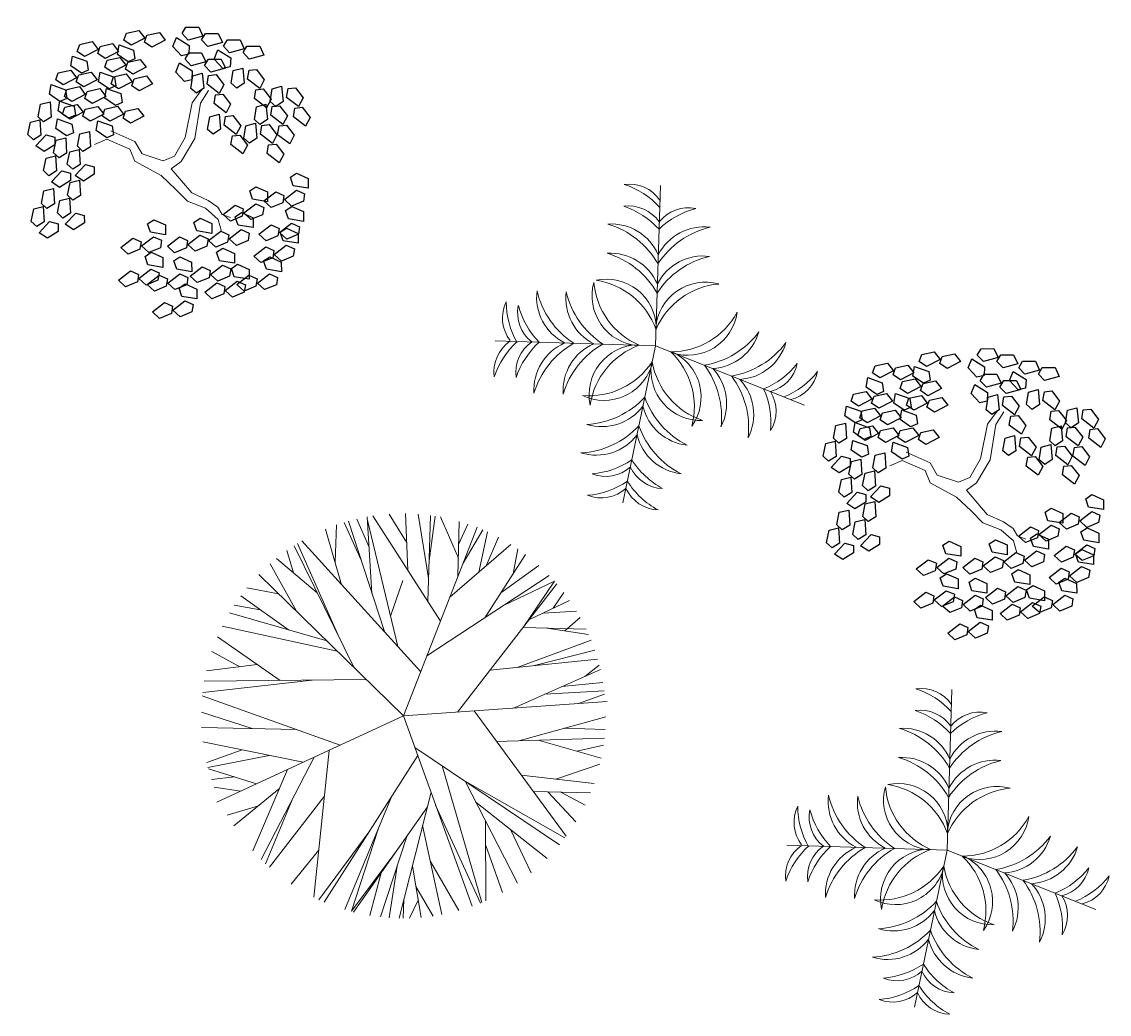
# Model space of a CAD drawing. Header units: millimetres. Extents: x 997 to 4249, y 599 to 1440.
# Drawn here: x 1345.55 to 1366.24, y 910.15 to 929.02 of the extents above; entities that cross this region are included whole.
import ezdxf

# ---------------------------------------------------------------- set-up
doc = ezdxf.new("R2010")
doc.units = ezdxf.units.MM
doc.linetypes.add('Continuo', pattern=[0])
doc.layers.add('cercas existentes', color=18, linetype='Continuous')
doc.layers.add('taludes', color=9, linetype='Continuous')

# ---------------------------------------------------------------- blocks, each defined once
blk = doc.blocks.new('L', base_point=(1.3683, 0.5913))
at = {"linetype": 'Continuo'}
for p, q in [((1.2809, 0.65), (1.3117, 0.675)), ((1.3117, 0.675), (1.3419, 0.6213)), ((1.2937, 0.5998), (1.2809, 0.65)), ((1.3419, 0.6213), (1.3225, 0.5909)), ((1.2753, 0.5668), (1.3061, 0.5917)), ((1.3225, 0.5909), (1.2937, 0.5998)), ((1.3061, 0.5917), (1.3362, 0.538)), ((1.2881, 0.5166), (1.2753, 0.5668)), ((1.3362, 0.538), (1.3169, 0.5076)), ((1.337, 0.4891), (1.3557, 0.5478)), ((1.3557, 0.5478), (1.3911, 0.5544)), ((1.3911, 0.5544), (1.4042, 0.5272)), ((1.3169, 0.5076), (1.2881, 0.5166)), ((1.3763, 0.4836), (1.337, 0.4891)), ((1.4042, 0.5272), (1.3763, 0.4836))]:
    blk.add_line(p, q, dxfattribs=at)
blk = doc.blocks.new('gtfoods1')
at = {"layer": 'taludes', "linetype": 'Continuo', "lineweight": 5, "extrusion": (-0.012368, -0.016489, 0.999788)}
for p, q in [((-575.662, 266.558, 12.097), (-575.481, 266.808, 12.103)), ((-575.503, 266.553, 12.099), (-575.351, 266.791, 12.104)), ((-575.799, 265.901, 12.084), (-575.662, 266.558, 12.097)), ((-575.611, 265.881, 12.086), (-575.503, 266.553, 12.099)), ((-577.289, 265.867, 12.065), (-577.524, 265.767, 12.061)), ((-576.847, 265.678, 12.068), (-577.289, 265.867, 12.065)), ((-576.755, 265.823, 12.071), (-577.212, 266.026, 12.069)), ((-575.998, 265.543, 12.076), (-575.799, 265.901, 12.084)), ((-575.871, 265.444, 12.076), (-575.611, 265.881, 12.086)), ((-576.753, 265.445, 12.065), (-576.847, 265.678, 12.068)), ((-576.618, 265.589, 12.069), (-576.755, 265.823, 12.071)), ((-576.255, 265.173, 12.067), (-576.753, 265.445, 12.065)), ((-576.217, 265.455, 12.072), (-576.618, 265.589, 12.069)), ((-576.217, 265.455, 12.072), (-575.998, 265.543, 12.076)), ((-576.063, 265.302, 12.071), (-575.871, 265.444, 12.076)), ((-576.063, 265.302, 12.071), (-575.672, 264.844, 12.068)), ((-576.255, 265.173, 12.067), (-575.974, 264.908, 12.066)), ((-575.974, 264.908, 12.066), (-575.75, 264.685, 12.065)), ((-575.672, 264.844, 12.068), (-575.359, 264.699, 12.07)), ((-575.75, 264.685, 12.065), (-575.407, 264.552, 12.067)), ((-575.359, 264.699, 12.07), (-575.175, 264.572, 12.07)), ((-575.407, 264.552, 12.067), (-575.168, 264.342, 12.066)), ((-575.175, 264.572, 12.07), (-575.092, 264.434, 12.069)), ((-575.092, 264.434, 12.069), (-574.935, 264.375, 12.07)), ((-575.168, 264.342, 12.066), (-575.103, 264.111, 12.063)), ((-560.533, 260.447, 12.097), (-560.351, 260.697, 12.103)), ((-560.374, 260.442, 12.099), (-560.222, 260.68, 12.104)), ((-560.669, 259.79, 12.084), (-560.533, 260.447, 12.097)), ((-560.481, 259.77, 12.086), (-560.374, 260.442, 12.099)), ((-561.626, 259.712, 12.071), (-562.082, 259.915, 12.069)), ((-562.159, 259.756, 12.065), (-562.394, 259.655, 12.061)), ((-561.717, 259.567, 12.068), (-562.159, 259.756, 12.065)), ((-561.489, 259.478, 12.069), (-561.626, 259.712, 12.071)), ((-560.868, 259.432, 12.076), (-560.669, 259.79, 12.084)), ((-560.741, 259.333, 12.076), (-560.481, 259.77, 12.086)), ((-561.623, 259.334, 12.065), (-561.717, 259.567, 12.068)), ((-561.088, 259.344, 12.072), (-561.489, 259.478, 12.069)), ((-561.088, 259.344, 12.072), (-560.868, 259.432, 12.076)), ((-561.126, 259.062, 12.067), (-561.623, 259.334, 12.065)), ((-560.933, 259.191, 12.071), (-560.741, 259.333, 12.076)), ((-561.126, 259.062, 12.067), (-560.845, 258.797, 12.066)), ((-560.933, 259.191, 12.071), (-560.543, 258.733, 12.068)), ((-560.845, 258.797, 12.066), (-560.62, 258.574, 12.065)), ((-560.543, 258.733, 12.068), (-560.229, 258.588, 12.07)), ((-560.62, 258.574, 12.065), (-560.277, 258.441, 12.067)), ((-560.277, 258.441, 12.067), (-560.038, 258.231, 12.066)), ((-560.229, 258.588, 12.07), (-560.045, 258.461, 12.07)), ((-560.045, 258.461, 12.07), (-559.963, 258.323, 12.069)), ((-560.038, 258.231, 12.066), (-559.973, 258, 12.063)), ((-559.963, 258.323, 12.069), (-559.806, 258.264, 12.07))]:
    blk.add_line(p, q, dxfattribs=at)
at = {"layer": 'taludes', "linetype": 'Continuous', "lineweight": 5}
for p, q in [((-566.757, 264.988, 12.071), (-566.85, 261.939, 12.071)), ((-569.899, 262.031, 12.071), (-566.85, 261.939, 12.071)), ((-567.47, 258.952, 12.071), (-566.85, 261.939, 12.071)), ((-564.016, 260.81, 12.071), (-566.85, 261.939, 12.071)), ((-561.211, 255.401, 12.071), (-561.304, 252.351, 12.071)), ((-564.353, 252.444, 12.071), (-561.304, 252.351, 12.071)), ((-561.924, 249.364, 12.071), (-561.304, 252.351, 12.071)), ((-558.47, 251.222, 12.071), (-561.304, 252.351, 12.071))]:
    blk.add_line(p, q, dxfattribs=at)
at = {"layer": 'taludes', "lineweight": 5, "extrusion": (-0.01642, -0.01246, 0.999788)}
for p, q in [((-572.008, 256.503, 12.089), (-572.69, 258.602, 12.104)), ((-572.299, 258.112, 12.104), (-572.532, 258.643, 12.107)), ((-572.245, 257.231, 12.094), (-572.334, 258.685, 12.111)), ((-571.751, 256.22, 12.09), (-572.332, 258.65, 12.11)), ((-570.941, 256.7, 12.109), (-572.224, 258.704, 12.113)), ((-571.584, 258.207, 12.117), (-571.913, 258.738, 12.118)), ((-571.56, 257.667, 12.111), (-571.608, 258.747, 12.124)), ((-571.166, 257.521, 12.116), (-571.365, 258.737, 12.127)), ((-571.18, 257.073, 12.11), (-571.129, 258.713, 12.131)), ((-571.156, 257.85, 12.12), (-571.038, 258.7, 12.132)), ((-570.6, 257.901, 12.13), (-570.94, 258.683, 12.134)), ((-572.82, 257.396, 12.087), (-573.127, 258.45, 12.095)), ((-572.945, 257.827, 12.09), (-572.916, 258.531, 12.099)), ((-572.449, 257.861, 12.099), (-572.773, 258.578, 12.102)), ((-571.643, 254.9, 12.075), (-570.242, 258.491, 12.143)), ((-570.607, 257.556, 12.125), (-570.586, 258.599, 12.138)), ((-570.595, 258.16, 12.133), (-570.418, 258.547, 12.141)), ((-570.511, 257.803, 12.13), (-570.134, 258.439, 12.144)), ((-570.208, 257.637, 12.133), (-570.047, 258.401, 12.145)), ((-571.315, 255.74, 12.091), (-573.575, 258.228, 12.085)), ((-570.07, 257.757, 12.136), (-569.836, 258.297, 12.147)), ((-573.733, 257.621, 12.075), (-573.862, 258.044, 12.078)), ((-572.583, 255.818, 12.071), (-573.722, 258.137, 12.081)), ((-572.894, 256.45, 12.074), (-573.659, 258.177, 12.083)), ((-570.762, 257.159, 12.118), (-569.602, 258.161, 12.149)), ((-569.558, 257.602, 12.143), (-569.47, 258.075, 12.15)), ((-573.682, 256.89, 12.066), (-574.177, 257.795, 12.069)), ((-573.283, 257.242, 12.077), (-574.059, 257.895, 12.073)), ((-570.099, 256.765, 12.124), (-569.321, 257.967, 12.151)), ((-571.643, 254.9, 12.075), (-574.396, 257.588, 12.063)), ((-571.197, 256.043, 12.097), (-568.875, 257.571, 12.154)), ((-569.79, 257.243, 12.135), (-569.069, 257.759, 12.153)), ((-571.889, 256.795, 12.095), (-571.658, 257.473, 12.107)), ((-570.615, 254.973, 12.093), (-568.728, 257.41, 12.154)), ((-569.731, 257.008, 12.133), (-568.774, 257.463, 12.154)), ((-568.774, 257.463, 12.154), (-569.369, 256.582, 12.133)), ((-573.831, 256.536, 12.059), (-574.741, 257.182, 12.053)), ((-574.021, 257.221, 12.065), (-574.621, 257.336, 12.056)), ((-568.796, 256.947, 12.147), (-568.594, 257.246, 12.154)), ((-574.372, 256.92, 12.055), (-574.864, 257.005, 12.048)), ((-569.257, 256.726, 12.137), (-568.484, 257.096, 12.154)), ((-573.104, 256.326, 12.069), (-574.954, 256.859, 12.045)), ((-568.988, 256.855, 12.143), (-568.354, 256.895, 12.154)), ((-568.577, 256.518, 12.146), (-568.282, 256.771, 12.154)), ((-572.904, 256.132, 12.07), (-575.092, 256.605, 12.04)), ((-569.369, 256.582, 12.133), (-568.167, 256.548, 12.153)), ((-568.914, 256.569, 12.141), (-568.122, 256.449, 12.152)), ((-573.987, 255.574, 12.045), (-575.184, 256.403, 12.036)), ((-569.484, 255.823, 12.122), (-568.075, 256.338, 12.152)), ((-574.756, 255.837, 12.036), (-575.289, 256.128, 12.03)), ((-569.149, 255.857, 12.128), (-568.006, 256.154, 12.15)), ((-569.997, 255.772, 12.113), (-567.95, 255.977, 12.149)), ((-574.425, 255.878, 12.041), (-575.393, 255.758, 12.024)), ((-569.551, 255.049, 12.111), (-567.898, 255.782, 12.147)), ((-568.192, 255.652, 12.141), (-567.92, 255.868, 12.148)), ((-573.381, 255.581, 12.055), (-575.464, 255.346, 12.018)), ((-572.351, 255.591, 12.072), (-575.433, 255.559, 12.021)), ((-568.632, 255.457, 12.131), (-567.849, 255.537, 12.145)), ((-568.953, 255.314, 12.124), (-567.825, 255.376, 12.144)), ((-568.313, 255.136, 12.133), (-567.818, 255.316, 12.143)), ((-572.846, 254.345, 12.048), (-575.471, 255.285, 12.017)), ((-571.643, 254.9, 12.075), (-567.768, 255.175, 12.142)), ((-574.523, 254.661, 12.025), (-575.489, 254.97, 12.013)), ((-571.643, 254.9, 12.075), (-575.197, 253.26, 11.996)), ((-571.643, 254.9, 12.075), (-570.337, 251.281, 12.051)), ((-570.3, 254.996, 12.098), (-568.549, 252.613, 12.097)), ((-569.452, 254.428, 12.105), (-567.796, 254.885, 12.138)), ((-573.675, 254.642, 12.038), (-575.484, 254.682, 12.009)), ((-569.873, 254.415, 12.098), (-567.819, 254.478, 12.133)), ((-568.578, 254.669, 12.122), (-567.804, 254.641, 12.135)), ((-573.552, 254.019, 12.033), (-575.458, 254.409, 12.006)), ((-571.428, 254.303, 12.071), (-568.676, 252.451, 12.093)), ((-569.08, 254.439, 12.111), (-567.88, 254.1, 12.127)), ((-568.347, 254.232, 12.121), (-567.836, 254.346, 12.131)), ((-574.711, 254.256, 12.017), (-575.386, 254.012, 12.002)), ((-574.198, 254.151, 12.024), (-575.364, 253.923, 12.002)), ((-573.346, 254.115, 12.037), (-574.352, 252.169, 11.996)), ((-573.06, 254.246, 12.044), (-573.35, 251.453, 12.004)), ((-571.371, 254.146, 12.07), (-573.152, 251.361, 12.006)), ((-574.44, 253.609, 12.013), (-575.356, 253.894, 12.001)), ((-573.848, 253.883, 12.026), (-574.511, 252.336, 11.996)), ((-570.905, 253.952, 12.075), (-570.156, 251.351, 12.055)), ((-568.743, 253.699, 12.108), (-567.906, 253.984, 12.125)), ((-574.859, 253.74, 12.008), (-575.295, 253.691, 12)), ((-570.469, 253.658, 12.079), (-568.572, 252.583, 12.097)), ((-570.469, 253.658, 12.079), (-569.475, 251.722, 12.071)), ((-569.403, 253.776, 12.098), (-568.017, 253.615, 12.119)), ((-574.745, 253.469, 12.006), (-575.244, 253.547, 11.999)), ((-574.004, 253.518, 12.019), (-574.873, 252.812, 11.996)), ((-571.12, 253.452, 12.066), (-571.725, 251.054, 12.026)), ((-569.175, 253.465, 12.098), (-568.085, 253.436, 12.115)), ((-568.899, 253.458, 12.102), (-568.365, 252.886, 12.104)), ((-568.653, 253.451, 12.106), (-568.188, 253.207, 12.111)), ((-573.763, 253.308, 12.02), (-574.266, 252.086, 11.997)), ((-573.151, 253.369, 12.031), (-574.195, 252.022, 11.997)), ((-571.873, 253.361, 12.052), (-572.762, 251.219, 12.011)), ((-570.267, 253.264, 12.077), (-568.909, 252.193, 12.086)), ((-574.418, 253.182, 12.008), (-574.995, 253.013, 11.996)), ((-571.19, 253.175, 12.061), (-572.592, 251.172, 12.013)), ((-571.032, 253.207, 12.064), (-570.176, 251.343, 12.055)), ((-571.281, 252.816, 12.055), (-570.912, 251.123, 12.04)), ((-570.081, 252.902, 12.076), (-570.077, 251.386, 12.057)), ((-572.285, 252.716, 12.037), (-573.255, 251.407, 12.005)), ((-572.127, 252.75, 12.04), (-572.634, 251.191, 12.013)), ((-571.573, 252.629, 12.048), (-572.081, 251.078, 12.02)), ((-569.606, 252.743, 12.082), (-569.213, 251.917, 12.078)), ((-570.08, 252.438, 12.07), (-569.76, 251.545, 12.064)), ((-573.258, 252.34, 12.017), (-573.783, 251.704, 12)), ((-571.807, 252.294, 12.04), (-572.634, 251.191, 12.013)), ((-571.765, 252.043, 12.037), (-571.918, 251.063, 12.023)), ((-571.475, 252.045, 12.042), (-571.31, 251.067, 12.033)), ((-571.132, 252.134, 12.049), (-570.588, 251.2, 12.046)), ((-572.071, 251.917, 12.031), (-572.283, 251.107, 12.017)), ((-571.41, 251.656, 12.038), (-571.078, 251.095, 12.037)), ((-571.634, 251.414, 12.032), (-571.647, 251.053, 12.027)), ((-571.366, 251.396, 12.036), (-571.527, 251.055, 12.029))]:
    blk.add_line(p, q, dxfattribs=at)
at = {"layer": 'taludes', "linetype": 'Continuous', "lineweight": 5}
for centre, radius, start, end in [((-567.346, 264.309, 12.071), 0.704, 34.5568, 97.8912), ((-567.941, 263.502, 12.071), 1.585, 42.3431, 71.6462), ((-567.358, 263.893, 12.071), 0.704, 34.5568, 97.8912), ((-567.954, 263.086, 12.071), 1.585, 42.3431, 71.6462), ((-565.678, 263.017, 12.071), 1.585, 104.8875, 134.1905), ((-566.224, 263.858, 12.071), 0.704, 78.6425, 141.9769), ((-567.692, 263.279, 12.071), 0.975, 23.5157, 93.6605), ((-568.223, 262.686, 12.071), 1.635, 29.638, 73.3034), ((-565.433, 262.602, 12.071), 1.635, 103.2303, 146.8956), ((-565.928, 263.225, 12.071), 0.975, 82.8731, 153.0179), ((-567.708, 262.724, 12.071), 0.975, 23.5157, 93.6605), ((-568.24, 262.131, 12.071), 1.635, 29.638, 73.3034), ((-565.45, 262.047, 12.071), 1.635, 103.2303, 146.8956), ((-565.945, 262.671, 12.071), 0.975, 82.8731, 153.0179), ((-567.782, 262.253, 12.071), 0.951, 1.6928, 101.9014), ((-568.192, 261.761, 12.071), 1.438, 19.9333, 81.4546), ((-568.136, 262.861, 12.071), 0.975, 172.8731, 243.0179), ((-567.512, 263.356, 12.071), 1.635, 193.2303, 236.8956), ((-567.581, 262.844, 12.071), 0.975, 172.8731, 243.0179), ((-566.957, 263.339, 12.071), 1.635, 193.2303, 236.8956), ((-567.106, 262.889, 12.071), 0.951, 164.6323, 264.8409), ((-566.59, 263.269, 12.071), 1.438, 185.079, 246.6004), ((-565.899, 262.196, 12.071), 0.951, 74.6323, 174.8409), ((-565.52, 261.68, 12.071), 1.438, 95.079, 156.6004), ((-569.057, 262.465, 12.071), 0.704, 154.0494, 217.3837), ((-568.105, 262.781, 12.071), 1.585, 180.2943, 209.5974), ((-568.769, 262.565, 12.071), 0.704, 168.6425, 231.9769), ((-567.927, 263.111, 12.071), 1.585, 194.8875, 224.1905), ((-566.558, 263.262, 12.071), 1.438, 269.9333, 331.4546), ((-566.236, 262.709, 12.071), 0.951, 251.6928, 351.9014), ((-566.193, 263.18, 12.071), 1.635, 279.638, 323.3034), ((-565.818, 262.478, 12.071), 0.975, 273.5157, 343.6605), ((-569.219, 261.443, 12.071), 0.704, 124.5568, 187.8912), ((-568.412, 260.847, 12.071), 1.585, 132.3431, 161.6462), ((-568.803, 261.431, 12.071), 0.704, 124.5568, 187.8912), ((-567.996, 260.835, 12.071), 1.585, 132.3431, 161.6462), ((-568.189, 261.097, 12.071), 0.975, 113.5157, 183.6605), ((-567.596, 260.565, 12.071), 1.635, 119.638, 163.3034), ((-567.634, 261.081, 12.071), 0.975, 113.5157, 183.6605), ((-567.042, 260.549, 12.071), 1.635, 119.638, 163.3034), ((-567.163, 261.006, 12.071), 0.951, 91.6928, 191.9014), ((-566.671, 260.597, 12.071), 1.438, 109.9333, 171.4546), ((-565.678, 262.975, 12.071), 1.635, 279.638, 323.3034), ((-565.303, 262.272, 12.071), 0.975, 273.5157, 343.6605), ((-567.548, 260.779, 12.071), 1.438, 345.079, 46.6004), ((-566.933, 260.959, 12.071), 0.951, 324.6323, 64.8409), ((-568.114, 262.425, 12.071), 1.438, 265.079, 326.6004), ((-567.83, 261.851, 12.071), 0.951, 244.6323, 344.8409), ((-565.985, 261.468, 12.071), 0.951, 171.6928, 271.9014), ((-565.496, 261.882, 12.071), 1.438, 189.9333, 251.4546), ((-567.227, 260.587, 12.071), 1.635, 353.2303, 36.8956), ((-566.472, 260.839, 12.071), 0.975, 332.8731, 43.0179), ((-565.395, 262.585, 12.071), 1.585, 292.3431, 321.6462), ((-564.84, 261.749, 12.071), 0.704, 284.5568, 347.8912), ((-566.712, 260.382, 12.071), 1.635, 353.2303, 36.8956), ((-565.956, 260.633, 12.071), 0.975, 332.8731, 43.0179), ((-565.008, 262.431, 12.071), 1.585, 292.3431, 321.6462), ((-564.454, 261.595, 12.071), 0.704, 284.5568, 347.8912), ((-566.238, 260.47, 12.071), 1.585, 354.8875, 24.1905), ((-568.247, 262.076, 12.071), 1.635, 273.2303, 316.8956), ((-565.513, 261.508, 12.071), 1.635, 199.638, 243.3034), ((-565.26, 260.695, 12.071), 0.704, 328.6425, 31.9769), ((-567.867, 261.376, 12.071), 0.975, 252.8731, 323.0179), ((-566.14, 261.017, 12.071), 0.975, 193.5157, 263.6605), ((-568.36, 261.533, 12.071), 1.635, 273.2303, 316.8956), ((-565.626, 260.965, 12.071), 1.635, 199.638, 243.3034), ((-567.98, 260.833, 12.071), 0.975, 252.8731, 323.0179), ((-566.253, 260.474, 12.071), 0.975, 193.5157, 263.6605), ((-568.191, 261.081, 12.071), 1.585, 274.8875, 304.1905), ((-565.961, 260.618, 12.071), 1.585, 212.3431, 241.6462), ((-567.799, 260.158, 12.071), 0.704, 248.6425, 311.9769), ((-566.688, 259.927, 12.071), 0.704, 204.5568, 267.8912), ((-568.275, 260.674, 12.071), 1.585, 274.8875, 304.1905), ((-567.884, 259.751, 12.071), 0.704, 248.6425, 311.9769), ((-566.772, 259.52, 12.071), 0.704, 204.5568, 267.8912), ((-566.046, 260.211, 12.071), 1.585, 212.3431, 241.6462), ((-561.8, 254.721, 12.071), 0.704, 34.5568, 97.8912), ((-562.395, 253.914, 12.071), 1.585, 42.3431, 71.6462), ((-561.812, 254.305, 12.071), 0.704, 34.5568, 97.8912), ((-562.408, 253.498, 12.071), 1.585, 42.3431, 71.6462), ((-560.132, 253.429, 12.071), 1.585, 104.8875, 134.1905), ((-560.678, 254.27, 12.071), 0.704, 78.6425, 141.9769), ((-562.145, 253.691, 12.071), 0.975, 23.5157, 93.6605), ((-562.677, 253.098, 12.071), 1.635, 29.638, 73.3034), ((-559.887, 253.014, 12.071), 1.635, 103.2303, 146.8956), ((-560.382, 253.638, 12.071), 0.975, 82.8731, 153.0179), ((-562.162, 253.136, 12.071), 0.975, 23.5157, 93.6605), ((-562.694, 252.544, 12.071), 1.635, 29.638, 73.3034), ((-560.399, 253.083, 12.071), 0.975, 82.8731, 153.0179), ((-559.904, 252.459, 12.071), 1.635, 103.2303, 146.8956), ((-561.56, 253.302, 12.071), 0.951, 164.6323, 264.8409), ((-561.044, 253.681, 12.071), 1.438, 185.079, 246.6004), ((-562.236, 252.665, 12.071), 0.951, 1.6928, 101.9014), ((-562.646, 252.173, 12.071), 1.438, 19.9333, 81.4546), ((-560.353, 252.608, 12.071), 0.951, 74.6323, 174.8409), ((-559.974, 252.092, 12.071), 1.438, 95.079, 156.6004), ((-562.59, 253.273, 12.071), 0.975, 172.8731, 243.0179), ((-561.966, 253.768, 12.071), 1.635, 193.2303, 236.8956), ((-562.035, 253.256, 12.071), 0.975, 172.8731, 243.0179), ((-561.411, 253.751, 12.071), 1.635, 193.2303, 236.8956), ((-563.51, 252.877, 12.071), 0.704, 154.0494, 217.3837), ((-562.559, 253.193, 12.071), 1.585, 180.2943, 209.5974), ((-563.222, 252.977, 12.071), 0.704, 168.6425, 231.9769), ((-562.381, 253.523, 12.071), 1.585, 194.8875, 224.1905), ((-561.012, 253.674, 12.071), 1.438, 269.9333, 331.4546), ((-560.69, 253.121, 12.071), 0.951, 251.6928, 351.9014), ((-560.647, 253.592, 12.071), 1.635, 279.638, 323.3034), ((-560.272, 252.89, 12.071), 0.975, 273.5157, 343.6605), ((-563.673, 251.855, 12.071), 0.704, 124.5568, 187.8912), ((-562.866, 251.26, 12.071), 1.585, 132.3431, 161.6462), ((-563.257, 251.843, 12.071), 0.704, 124.5568, 187.8912), ((-562.45, 251.247, 12.071), 1.585, 132.3431, 161.6462), ((-562.643, 251.509, 12.071), 0.975, 113.5157, 183.6605), ((-562.05, 250.978, 12.071), 1.635, 119.638, 163.3034), ((-560.132, 253.387, 12.071), 1.635, 279.638, 323.3034), ((-559.757, 252.684, 12.071), 0.975, 273.5157, 343.6605), ((-562.088, 251.493, 12.071), 0.975, 113.5157, 183.6605), ((-561.496, 250.961, 12.071), 1.635, 119.638, 163.3034), ((-561.617, 251.419, 12.071), 0.951, 91.6928, 191.9014), ((-561.125, 251.009, 12.071), 1.438, 109.9333, 171.4546), ((-562.002, 251.191, 12.071), 1.438, 345.079, 46.6004), ((-561.387, 251.371, 12.071), 0.951, 324.6323, 64.8409), ((-562.568, 252.838, 12.071), 1.438, 265.079, 326.6004), ((-562.284, 252.264, 12.071), 0.951, 244.6323, 344.8409), ((-560.439, 251.88, 12.071), 0.951, 171.6928, 271.9014), ((-559.95, 252.294, 12.071), 1.438, 189.9333, 251.4546), ((-559.848, 252.997, 12.071), 1.585, 292.3431, 321.6462), ((-559.294, 252.161, 12.071), 0.704, 284.5568, 347.8912), ((-561.681, 250.999, 12.071), 1.635, 353.2303, 36.8956), ((-560.925, 251.251, 12.071), 0.975, 332.8731, 43.0179), ((-561.166, 250.794, 12.071), 1.635, 353.2303, 36.8956), ((-559.462, 252.843, 12.071), 1.585, 292.3431, 321.6462), ((-558.907, 252.007, 12.071), 0.704, 284.5568, 347.8912), ((-560.41, 251.046, 12.071), 0.975, 332.8731, 43.0179), ((-562.701, 252.488, 12.071), 1.635, 273.2303, 316.8956), ((-559.967, 251.921, 12.071), 1.635, 199.638, 243.3034), ((-560.692, 250.882, 12.071), 1.585, 354.8875, 24.1905), ((-559.714, 251.107, 12.071), 0.704, 328.6425, 31.9769), ((-562.321, 251.788, 12.071), 0.975, 252.8731, 323.0179), ((-560.594, 251.429, 12.071), 0.975, 193.5157, 263.6605), ((-562.814, 251.945, 12.071), 1.635, 273.2303, 316.8956), ((-560.08, 251.377, 12.071), 1.635, 199.638, 243.3034), ((-562.434, 251.245, 12.071), 0.975, 252.8731, 323.0179), ((-560.707, 250.886, 12.071), 0.975, 193.5157, 263.6605), ((-562.645, 251.494, 12.071), 1.585, 274.8875, 304.1905), ((-560.415, 251.031, 12.071), 1.585, 212.3431, 241.6462), ((-562.253, 250.57, 12.071), 0.704, 248.6425, 311.9769), ((-561.142, 250.339, 12.071), 0.704, 204.5568, 267.8912), ((-562.729, 251.086, 12.071), 1.585, 274.8875, 304.1905), ((-560.5, 250.623, 12.071), 1.585, 212.3431, 241.6462), ((-562.338, 250.163, 12.071), 0.704, 248.6425, 311.9769), ((-561.226, 249.932, 12.071), 0.704, 204.5568, 267.8912)]:
    blk.add_arc(centre, radius, start, end, dxfattribs=at)
at = {"layer": 'taludes', "linetype": 'Continuo', "lineweight": 5, "extrusion": (-0.012368, -0.016489, 0.999788)}
for p, xscale, yscale, zscale, rotation in [((-621.752, -131.702, 14.819), 4.693247905292083, 4.693247905292083, 4.693247905292083, 305.0710582407918), ((-620.947, -131.038, 14.819), 4.693247904986873, 4.693247904986873, 4.693247904986873, 292.8731664010561), ((-622.334, -132.407, 14.819), 4.693247905292083, 4.693247905292083, 4.693247905292083, 305.0710582407918), ((-620.172, -130.757, 14.819), 4.693247904986873, 4.693247904986873, 4.693247904986873, 292.8731664010561), ((-620.609, -131.394, 14.819), 4.693247904986873, 4.693247904986873, 4.693247904986873, 292.8731664010561), ((-621.734, -132.332, 14.819), 4.693247905292083, 4.693247905292083, 4.693247905292083, 305.0710582407918), ((-619.744, -131.166, 14.819), 4.693247905158423, 4.693247905158423, 4.693247905158423, 240.0875733262941), ((-622.336, -133.084, 14.819), 4.693247905292083, 4.693247905292083, 4.693247905292083, 305.0710582407918), ((-621.449, -132.511, 14.819), 4.693247905292083, 4.693247905292083, 4.693247905292083, 305.0710582407918), ((-620.301, -131.705, 14.819), 4.693247905158423, 4.693247905158423, 4.693247905158423, 240.0875733262941), ((-622.016, -133.238, 14.819), 4.693247905292083, 4.693247905292083, 4.693247905292083, 305.0710582407918), ((-618.943, -130.999, 14.819), 4.693247905158423, 4.693247905158423, 4.693247905158423, 240.0875733262941), ((-618.978, -131.452, 14.819), 4.693247905158423, 4.693247905158423, 4.693247905158423, 240.0875733262941), ((-622.295, -133.847, 14.819), 4.693247905007419, 4.693247905007419, 4.693247905007419, 11.23182489907098), ((-621.845, -133.531, 14.819), 4.693247905292083, 4.693247905292083, 4.693247905292083, 305.0710582407918), ((-621.211, -133.102, 14.819), 4.693247905292083, 4.693247905292083, 4.693247905292083, 305.0710582407918), ((-619.576, -132.136, 14.819), 4.693247905158423, 4.693247905158423, 4.693247905158423, 240.0875733262941), ((-618.922, -131.858, 14.819), 4.693247905158423, 4.693247905158423, 4.693247905158423, 240.0875733262941), ((-621.358, -133.848, 14.819), 4.693247905007419, 4.693247905007419, 4.693247905007419, 11.23182489907098), ((-621.647, -134.216, 14.819), 4.693247905007419, 4.693247905007419, 4.693247905007419, 11.23182489907098), ((-618.16, -132.114, 14.819), 4.693247904105663, 4.693247904105663, 4.693247904105663, 135.1959007807611), ((-620.953, -134.702, 14.819), 4.693247905007419, 4.693247905007419, 4.693247905007419, 11.23182489907098), ((-621.254, -135.128, 14.819), 4.693247905007419, 4.693247905007419, 4.693247905007419, 11.23182489907098), ((-618.624, -132.786, 14.819), 4.693247904105663, 4.693247904105663, 4.693247904105663, 135.1959007807611), ((-617.855, -132.675, 14.819), 4.693247904105663, 4.693247904105663, 4.693247904105663, 135.1959007807611), ((-619.112, -133.903, 14.819), 4.693247904105663, 4.693247904105663, 4.693247904105663, 135.1959007807611), ((-618.55, -133.344, 14.819), 4.693247904105663, 4.693247904105663, 4.693247904105663, 135.1959007807611), ((-619.803, -134.454, 14.819), 4.693247904105663, 4.693247904105663, 4.693247904105663, 135.1959007807611), ((-617.686, -133.067, 14.819), 4.693247904105663, 4.693247904105663, 4.693247904105663, 135.1959007807611), ((-618.427, -134.098, 14.819), 4.693247904105663, 4.693247904105663, 4.693247904105663, 135.1959007807611), ((-619.47, -134.979, 14.819), 4.693247904105663, 4.693247904105663, 4.693247904105663, 135.1959007807611), ((-618.981, -134.718, 14.819), 4.693247904105663, 4.693247904105663, 4.693247904105663, 135.1959007807611), ((-617.616, -133.694, 14.819), 4.693247904105663, 4.693247904105663, 4.693247904105663, 135.1959007807611), ((-618.02, -134.175, 14.819), 4.693247904105663, 4.693247904105663, 4.693247904105663, 135.1959007807611), ((-618.592, -135.071, 14.819), 4.693247904105663, 4.693247904105663, 4.693247904105663, 135.1959007807611), ((-605.177, -126.849, 14.733), 4.693247904986873, 4.693247904986873, 4.693247904986873, 292.8731664010561), ((-605.982, -127.513, 14.733), 4.693247905292083, 4.693247905292083, 4.693247905292083, 305.0710582407918), ((-604.402, -126.568, 14.733), 4.693247904986873, 4.693247904986873, 4.693247904986873, 292.8731664010561), ((-606.564, -128.218, 14.733), 4.693247905292083, 4.693247905292083, 4.693247905292083, 305.0710582407918), ((-604.839, -127.205, 14.733), 4.693247904986873, 4.693247904986873, 4.693247904986873, 292.8731664010561), ((-605.964, -128.143, 14.733), 4.693247905292083, 4.693247905292083, 4.693247905292083, 305.0710582407918), ((-606.566, -128.895, 14.733), 4.693247905292083, 4.693247905292083, 4.693247905292083, 305.0710582407918), ((-604.531, -127.516, 14.733), 4.693247905158423, 4.693247905158423, 4.693247905158423, 240.0875733262941), ((-603.974, -126.977, 14.733), 4.693247905158423, 4.693247905158423, 4.693247905158423, 240.0875733262941), ((-605.679, -128.322, 14.733), 4.693247905292083, 4.693247905292083, 4.693247905292083, 305.0710582407918), ((-603.173, -126.81, 14.733), 4.693247905158423, 4.693247905158423, 4.693247905158423, 240.0875733262941), ((-606.246, -129.049, 14.733), 4.693247905292083, 4.693247905292083, 4.693247905292083, 305.0710582407918), ((-606.525, -129.658, 14.733), 4.693247905007419, 4.693247905007419, 4.693247905007419, 11.23182489907098), ((-603.208, -127.263, 14.733), 4.693247905158423, 4.693247905158423, 4.693247905158423, 240.0875733262941), ((-606.075, -129.342, 14.733), 4.693247905292083, 4.693247905292083, 4.693247905292083, 305.0710582407918), ((-605.441, -128.913, 14.733), 4.693247905292083, 4.693247905292083, 4.693247905292083, 305.0710582407918), ((-603.806, -127.947, 14.733), 4.693247905158423, 4.693247905158423, 4.693247905158423, 240.0875733262941), ((-603.152, -127.669, 14.733), 4.693247905158423, 4.693247905158423, 4.693247905158423, 240.0875733262941), ((-605.877, -130.027, 14.733), 4.693247905007419, 4.693247905007419, 4.693247905007419, 11.23182489907098), ((-605.588, -129.659, 14.733), 4.693247905007419, 4.693247905007419, 4.693247905007419, 11.23182489907098), ((-605.183, -130.513, 14.733), 4.693247905007419, 4.693247905007419, 4.693247905007419, 11.23182489907098), ((-602.39, -127.925, 14.733), 4.693247904105663, 4.693247904105663, 4.693247904105663, 135.1959007807611), ((-605.484, -130.939, 14.733), 4.693247905007419, 4.693247905007419, 4.693247905007419, 11.23182489907098), ((-602.854, -128.597, 14.733), 4.693247904105663, 4.693247904105663, 4.693247904105663, 135.1959007807611), ((-602.78, -129.155, 14.733), 4.693247904105663, 4.693247904105663, 4.693247904105663, 135.1959007807611), ((-602.085, -128.486, 14.733), 4.693247904105663, 4.693247904105663, 4.693247904105663, 135.1959007807611), ((-604.033, -130.265, 14.733), 4.693247904105663, 4.693247904105663, 4.693247904105663, 135.1959007807611), ((-603.342, -129.714, 14.733), 4.693247904105663, 4.693247904105663, 4.693247904105663, 135.1959007807611), ((-601.916, -128.878, 14.733), 4.693247904105663, 4.693247904105663, 4.693247904105663, 135.1959007807611), ((-603.7, -130.79, 14.733), 4.693247904105663, 4.693247904105663, 4.693247904105663, 135.1959007807611), ((-602.657, -129.909, 14.733), 4.693247904105663, 4.693247904105663, 4.693247904105663, 135.1959007807611), ((-603.211, -130.529, 14.733), 4.693247904105663, 4.693247904105663, 4.693247904105663, 135.1959007807611), ((-602.25, -129.986, 14.733), 4.693247904105663, 4.693247904105663, 4.693247904105663, 135.1959007807611), ((-601.846, -129.505, 14.733), 4.693247904105663, 4.693247904105663, 4.693247904105663, 135.1959007807611), ((-602.822, -130.882, 14.733), 4.693247904105663, 4.693247904105663, 4.693247904105663, 135.1959007807611)]:
    blk.add_blockref('L', p, dxfattribs=dict(at, xscale=xscale, yscale=yscale, zscale=zscale, rotation=rotation))

msp = doc.modelspace()

# ---------------------------------------------------------------- block references
at = {"layer": 'cercas existentes', "color": 1}
msp.add_blockref('gtfoods1', (1924.454, 660.921), dxfattribs=at)

doc.saveas('drawing.dxf')
